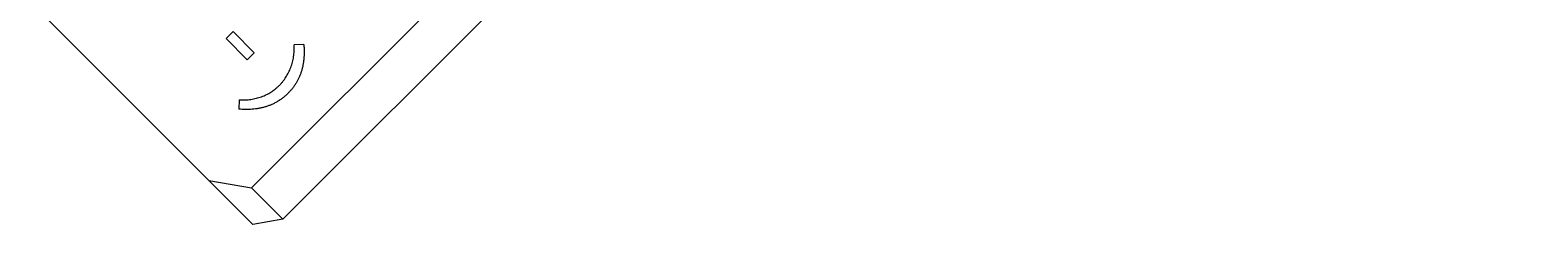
# Model space of a CAD drawing. Header units: millimetres. Extents: x 15 to 415, y 5 to 292.
# Drawn here: x 330.31 to 365.9, y 179.81 to 184.48 of the extents above; entities that cross this region are included whole.
import ezdxf

# ---------------------------------------------------------------- set-up
doc = ezdxf.new("R2010")
doc.units = ezdxf.units.MM

msp = doc.modelspace()

# ---------------------------------------------------------------- linework, layer by layer
at = {"color": 7, "linetype": 'Continuous', "lineweight": 25}
for p, q in [((365.9, 210.946), (335.635, 180.682)), ((336.385, 179.932), (342.466, 186.013)), ((334.611, 180.857), (330.311, 185.157)), ((335.192, 184.431), (335.023, 184.262)), ((335.699, 183.924), (335.192, 184.431)), ((335.023, 184.262), (335.53, 183.755)), ((336.888, 184.118), (336.655, 184.111)), ((335.53, 183.755), (335.699, 183.924)), ((335.335, 182.792), (335.331, 182.571)), ((334.611, 180.857), (335.635, 180.682)), ((335.661, 179.807), (334.611, 180.857)), ((335.635, 180.682), (336.385, 179.932)), ((336.385, 179.932), (335.661, 179.807))]:
    msp.add_line(p, q, dxfattribs=at)
for points, knots in [([(336.297, 183.138), (336.312, 183.154), (336.342, 183.185), (336.384, 183.234), (336.423, 183.285), (336.459, 183.338), (336.492, 183.393), (336.522, 183.45), (336.55, 183.509), (336.575, 183.57), (336.596, 183.632), (336.615, 183.696), (336.63, 183.762), (336.642, 183.829), (336.65, 183.898), (336.655, 183.968), (336.657, 184.039), (336.655, 184.087), (336.655, 184.111)], [0, 0, 0, 0, 0.060778, 0.121088, 0.181417, 0.24131, 0.301565, 0.361834, 0.422711, 0.484154, 0.546041, 0.608545, 0.671295, 0.735012, 0.799599, 0.865224, 0.931828, 1, 1, 1, 1]), ([(336.888, 184.118), (336.89, 184.088), (336.895, 184.029), (336.896, 183.941), (336.894, 183.856), (336.888, 183.773), (336.878, 183.692), (336.864, 183.614), (336.847, 183.538), (336.825, 183.464), (336.8, 183.392), (336.77, 183.323), (336.738, 183.255), (336.7, 183.19), (336.659, 183.127), (336.613, 183.067), (336.564, 183.008), (336.528, 182.971), (336.51, 182.952)], [0, 0, 0, 0, 0.071201, 0.140193, 0.207492, 0.273045, 0.337382, 0.399913, 0.461561, 0.522137, 0.581837, 0.64136, 0.700518, 0.759355, 0.818751, 0.878599, 0.938872, 1, 1, 1, 1]), ([(336.51, 182.952), (336.49, 182.933), (336.449, 182.893), (336.384, 182.839), (336.317, 182.791), (336.248, 182.747), (336.178, 182.709), (336.106, 182.676), (336.033, 182.647), (335.959, 182.623), (335.883, 182.603), (335.807, 182.587), (335.729, 182.575), (335.65, 182.567), (335.571, 182.564), (335.491, 182.563), (335.411, 182.565), (335.358, 182.569), (335.331, 182.571)], [0, 0, 0, 0, 0.067277, 0.132927, 0.196995, 0.260255, 0.32266, 0.384136, 0.445318, 0.506174, 0.566926, 0.627724, 0.688882, 0.750407, 0.812451, 0.874606, 0.936966, 1, 1, 1, 1]), ([(335.335, 182.792), (335.36, 182.791), (335.408, 182.79), (335.479, 182.792), (335.549, 182.797), (335.617, 182.805), (335.683, 182.816), (335.748, 182.83), (335.811, 182.847), (335.873, 182.868), (335.932, 182.891), (335.99, 182.918), (336.046, 182.947), (336.1, 182.979), (336.152, 183.015), (336.202, 183.053), (336.251, 183.094), (336.281, 183.124), (336.297, 183.138)], [0, 0, 0, 0, 0.069359, 0.13714, 0.203449, 0.268695, 0.332523, 0.395343, 0.457324, 0.518639, 0.579467, 0.639691, 0.69958, 0.759435, 0.818907, 0.87881, 0.93933, 1, 1, 1, 1])]:
    msp.add_open_spline(points, degree=3, knots=knots, dxfattribs=at)

doc.saveas('drawing.dxf')
